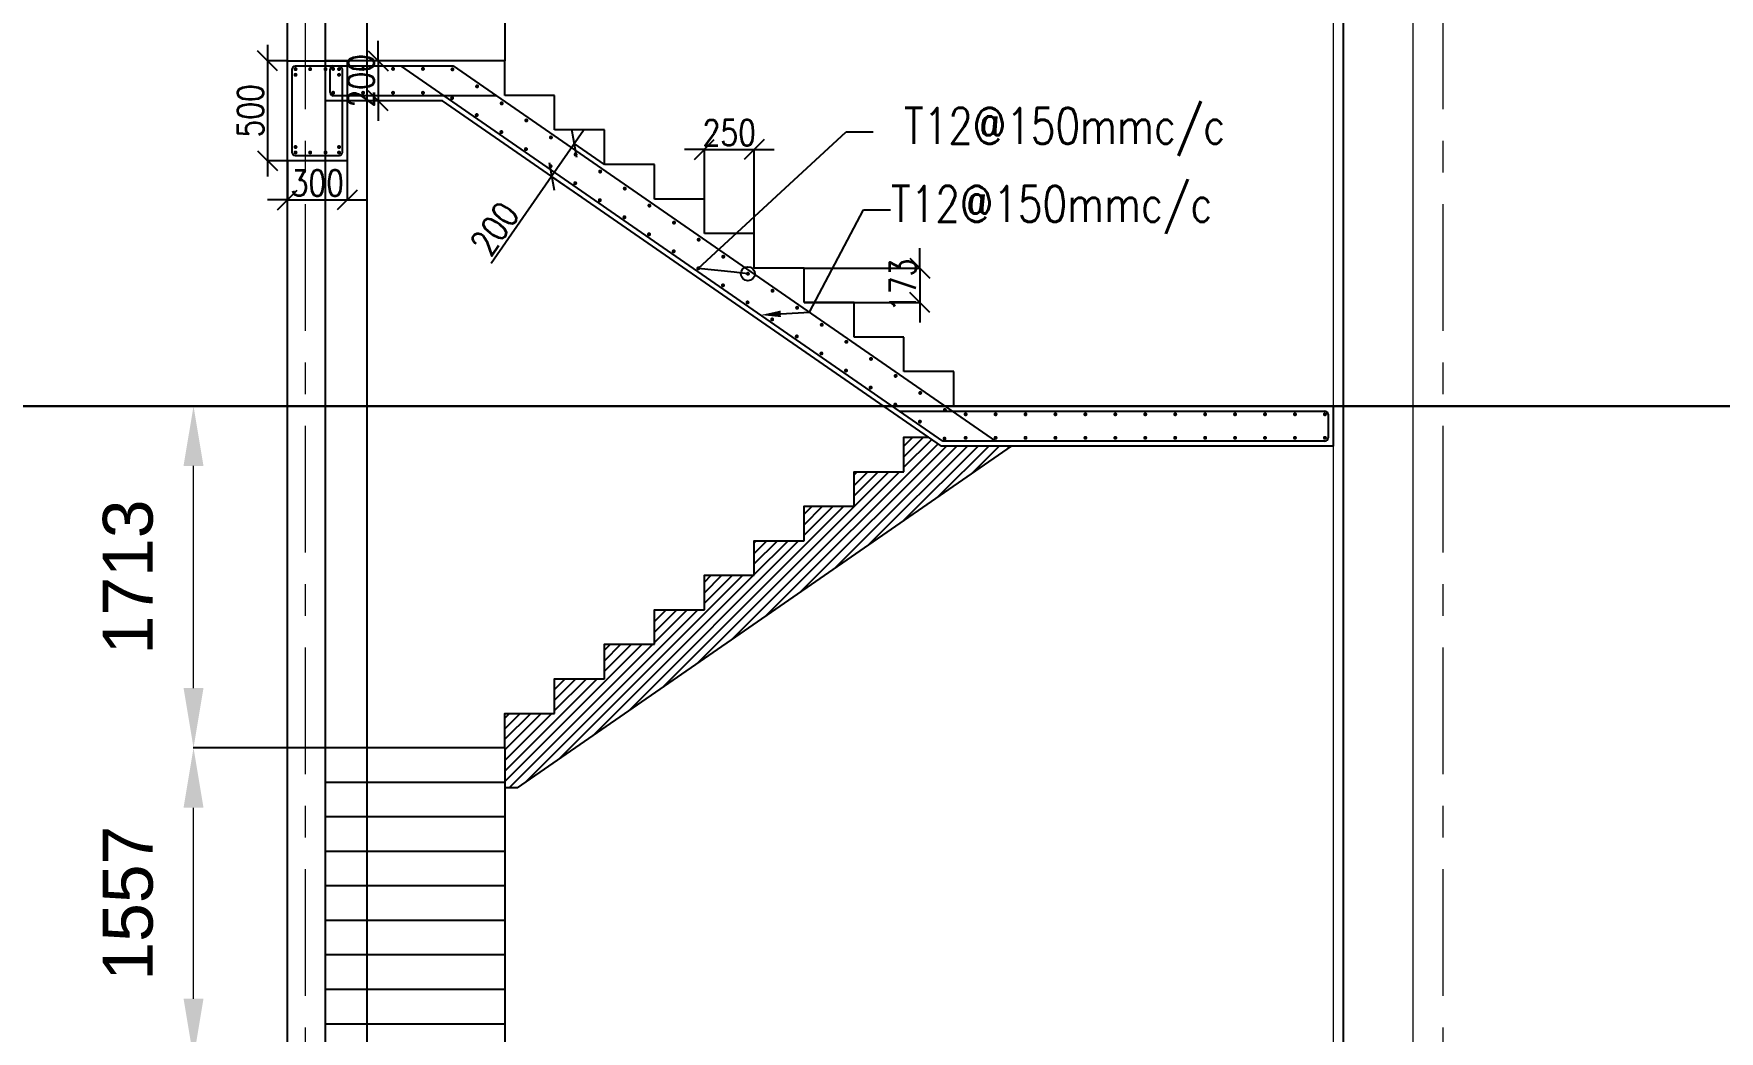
# Model space of a CAD drawing. Header units: millimetres. Extents: x 302989 to 1813244, y -656858 to -28185.
# Drawn here: x 1555566 to 1564011, y -623618 to -618618 of the extents above; entities that cross this region are included whole.
import ezdxf
from ezdxf import colors
from ezdxf.entities.mleader import LeaderData, LeaderLine
from ezdxf.math import Vec2, Vec3

# ---------------------------------------------------------------- set-up
doc = ezdxf.new("R2010")
doc.units = ezdxf.units.MM
doc.header["$MEASUREMENT"] = 0
doc.header["$PDMODE"] = 34
doc.linetypes.add('Grid Line', pattern=[22.225, 12.7, -3.175, 3.175, -3.175])
for name, color, linetype, lineweight in [('A-FLOR-LEVL', 51, 'Continuous', 9), ('LOAD AREA', 6, 'Continuous', 30), ('S-COLS', 5, 'Continuous', 9), ('S-GRID', 1, 'Continuous', 9)]:
    doc.layers.add(name, color=color, linetype=linetype, lineweight=lineweight)
for name, color, linetype in [('C.S LAYER Y', 131, 'Continuous'), ('CUTTED-BAR', 2, 'Continuous'), ('limits', 7, 'Continuous')]:
    doc.layers.add(name, color=color, linetype=linetype)
doc.styles.add('DIM', font='ROMANS.SHX', dxfattribs={"width": 0.8})
doc.styles.get("Standard").update_dxf_attribs({"font": 'arial.ttf'})
doc.dimstyles.new('D250-1-100-BF', dxfattribs={"dimscale": 1000, "dimtxt": 0.25, "dimasz": 0.1, "dimexe": 0.1, "dimexo": 0.1, "dimgap": 0.02, "dimtad": 1, "dimdec": 0, "dimzin": 13, "dimdsep": 46, "dimtxsty": 'DIM', "dimblk1": 'OBLIQUE', "dimblk2": 'OBLIQUE', "dimsah": 1, "dimcen": 0, "dimdle": 0.08, "dimclrd": 8, "dimclre": 9, "dimclrt": 4, "dimadec": 0, "dimazin": 0, "dimtp": 1, "dimtm": 1, "dimtfac": 1000, "dimtdec": 0, "dimtix": 1, "dimtmove": 0, "dimatfit": 3, "dimldrblk": 'OBLIQUE', "dimfxl": 1, "dimtolj": 1, "dimtzin": 13, "dimarcsym": 0})
doc.dimstyles.new('ISO-25', dxfattribs={"dimtxt": 550, "dimasz": 600, "dimexe": 1.25, "dimexo": 0.625, "dimtad": 1, "dimdec": 0, "dimdsep": 46, "dimtxsty": 'Standard', "dimcen": 2.5, "dimadec": 0, "dimazin": 0, "dimtfac": 1, "dimtdec": 0, "dimtmove": 0, "dimatfit": 3, "dimfxl": 1, "dimarcsym": 0})

# ---------------------------------------------------------------- blocks, each defined once
blk = doc.blocks.new('*D1898')
at = {"color": 0, "linetype": 'Continuous', "lineweight": -2, "transparency": 16777216}
for p, q in [((1557025.4, -622197.7), (1556365.3, -622197.7)), ((1557025.4, -623754.7), (1556365.3, -623754.7))]:
    blk.add_line(p, q, dxfattribs=at)
at = {"color": 0, "linetype": 'Continuous', "lineweight": 15, "transparency": 16777216}
blk.add_line((1556366.6, -623454.7), (1556366.6, -622497.7), dxfattribs=at)
at = {"color": 0, "linetype": 'Continuous', "lineweight": -2, "transparency": 16777216}
for points in [[(1556316.6, -622497.7), (1556416.6, -622497.7), (1556366.6, -622197.7)], [(1556316.6, -623454.7), (1556416.6, -623454.7), (1556366.6, -623754.7)]]:
    blk.add_solid(points, dxfattribs=at)
at = {"layer": 'Defpoints', "color": 0, "linetype": 'Continuous', "lineweight": -2, "transparency": 16777216}
for p in [(1556366.6, -622197.7), (1557026, -622197.7), (1557026, -623754.7)]:
    blk.add_point(p, dxfattribs=at)
at = {"color": 0, "linetype": 'Continuous', "transparency": 16777216, "insert": (1556038.9, -622976.2), "char_height": 250, "attachment_point": 5, "rotation": 90}
blk.add_mtext('1557', dxfattribs=at)
blk = doc.blocks.new('*D1899')
at = {"color": 0, "linetype": 'Continuous', "lineweight": -2, "transparency": 16777216}
for p, q in [((1556825.4, -620484.7), (1556365.3, -620484.7)), ((1557025.4, -622197.7), (1556365.3, -622197.7))]:
    blk.add_line(p, q, dxfattribs=at)
at = {"color": 0, "linetype": 'Continuous', "lineweight": 15, "transparency": 16777216}
blk.add_line((1556366.6, -621897.7), (1556366.6, -620784.7), dxfattribs=at)
at = {"color": 0, "linetype": 'Continuous', "lineweight": -2, "transparency": 16777216}
for points in [[(1556316.6, -620784.7), (1556416.6, -620784.7), (1556366.6, -620484.7)], [(1556316.6, -621897.7), (1556416.6, -621897.7), (1556366.6, -622197.7)]]:
    blk.add_solid(points, dxfattribs=at)
at = {"layer": 'Defpoints', "color": 0, "linetype": 'Continuous', "lineweight": -2, "transparency": 16777216}
for p in [(1556366.6, -620484.7), (1556826, -620484.7), (1557026, -622197.7)]:
    blk.add_point(p, dxfattribs=at)
at = {"color": 0, "linetype": 'Continuous', "transparency": 16777216, "insert": (1556038.9, -621341.2), "char_height": 250, "attachment_point": 5, "rotation": 90}
blk.add_mtext('1713', dxfattribs=at)
blk = doc.blocks.new('_OBLIQUE')
at = {"color": 0, "linetype": 'ByBlock'}
blk.add_line((-0.5, -0.5), (0.5, 0.5), dxfattribs=at)
blk = doc.blocks.new('*D1908')
at = {"layer": 'CUTTED-BAR', "color": 8, "lineweight": -2, "ltscale": 2000, "transparency": 16777216}
for p, q in [((1560006, -619792.7), (1560006, -619692.7)), ((1560006, -619792.7), (1560006, -619965.7)), ((1560006, -619965.7), (1560006, -620065.7))]:
    blk.add_line(p, q, dxfattribs=at)
at = {"layer": 'CUTTED-BAR', "color": 9, "lineweight": -2, "ltscale": 2000, "transparency": 16777216}
for p, q in [((1559426, -619792.7), (1560006, -619792.7)), ((1559426, -619965.7), (1560006, -619965.7))]:
    blk.add_line(p, q, dxfattribs=at)
at = {"layer": 'Defpoints', "color": 0, "lineweight": -2, "ltscale": 2000, "transparency": 16777216}
for p in [(1559426, -619792.7), (1559426, -619965.7), (1560006, -619965.7)]:
    blk.add_point(p, dxfattribs=at)
at = {"layer": 'CUTTED-BAR', "color": 8, "lineweight": -2, "ltscale": 2000, "transparency": 16777216, "xscale": 100, "yscale": 100, "zscale": 100}
for p, rotation in [((1560006, -619792.7), 270), ((1560006, -619965.7), 90)]:
    blk.add_blockref('_OBLIQUE', p, dxfattribs=dict(at, rotation=rotation))
at = {"layer": 'CUTTED-BAR', "color": 4, "lineweight": -2, "ltscale": 2000, "transparency": 16777216, "insert": (1559921, -619879.2), "char_height": 130, "attachment_point": 5, "rotation": 90, "style": 'DIM'}
blk.add_mtext('\\A1;173', dxfattribs=at)
blk = doc.blocks.new('*D1909')
at = {"layer": 'CUTTED-BAR', "color": 8, "lineweight": -2, "ltscale": 2000, "transparency": 16777216}
for p, q in [((1558926, -619199.3), (1558826, -619199.3)), ((1558926, -619199.3), (1559176, -619199.3)), ((1559176, -619199.3), (1559276, -619199.3))]:
    blk.add_line(p, q, dxfattribs=at)
at = {"layer": 'CUTTED-BAR', "color": 9, "lineweight": -2, "ltscale": 2000, "transparency": 16777216}
for p, q in [((1558926, -619619.7), (1558926, -619199.3)), ((1559176, -619619.7), (1559176, -619199.3))]:
    blk.add_line(p, q, dxfattribs=at)
at = {"layer": 'Defpoints', "color": 0, "lineweight": -2, "ltscale": 2000, "transparency": 16777216}
for p in [(1559176, -619199.3), (1558926, -619619.7), (1559176, -619619.7)]:
    blk.add_point(p, dxfattribs=at)
at = {"layer": 'CUTTED-BAR', "color": 8, "lineweight": -2, "ltscale": 2000, "transparency": 16777216, "xscale": 100, "yscale": 100, "zscale": 100}
blk.add_blockref('_OBLIQUE', (1558926, -619199.3), dxfattribs=at)
at = {"layer": 'CUTTED-BAR', "color": 8, "lineweight": -2, "ltscale": 2000, "transparency": 16777216, "xscale": 100, "yscale": 100, "zscale": 100, "rotation": 180}
blk.add_blockref('_OBLIQUE', (1559176, -619199.3), dxfattribs=at)
at = {"layer": 'CUTTED-BAR', "color": 4, "lineweight": -2, "ltscale": 2000, "transparency": 16777216, "insert": (1559051, -619114.3), "char_height": 130, "attachment_point": 5, "style": 'DIM'}
blk.add_mtext('\\A1;250', dxfattribs=at)
blk = doc.blocks.new('*U1900')
at = {"layer": 'CUTTED-BAR', "const_width": 10}
blk.add_lwpolyline([(-2.8, -4.1, 1), (2.8, 4.1, 1)], format="xyb", close=True, dxfattribs=at)
blk = doc.blocks.new('*U1901')
at = {"layer": 'CUTTED-BAR', "color": 0, "linetype": 'ByBlock', "lineweight": -2, "transparency": 16777216}
for p in [(0, 0), (150, 0), (300, 0), (450, 0), (600, 0), (750, 0), (900, 0), (1050, 0), (1200, 0), (1350, 0), (1500, 0), (1650, 0), (1800, 0)]:
    blk.add_blockref('*U1900', p, dxfattribs=at)
blk = doc.blocks.new('*U1902')
at = {"layer": 'CUTTED-BAR', "const_width": 10}
blk.add_lwpolyline([(-2.8, -4.1, 1), (2.8, 4.1, 1)], format="xyb", close=True, dxfattribs=at)
blk = doc.blocks.new('*U1903')
at = {"layer": 'CUTTED-BAR', "color": 0, "linetype": 'ByBlock', "lineweight": -2, "transparency": 16777216}
for p in [(0, 0), (150, 0), (300, 0), (450, 0), (600, 0), (750, 0), (900, 0), (1050, 0), (1200, 0), (1350, 0), (1500, 0), (1650, 0), (1800, 0)]:
    blk.add_blockref('*U1902', p, dxfattribs=at)
blk = doc.blocks.new('*U1904')
at = {"layer": 'CUTTED-BAR', "const_width": 10}
blk.add_lwpolyline([(2.8, -4.1, -1), (-2.8, 4.1, -1)], format="xyb", close=True, dxfattribs=at)
blk = doc.blocks.new('*U1905')
at = {"layer": 'A-FLOR-LEVL', "color": 0, "linetype": 'ByBlock', "lineweight": -2, "transparency": 16777216}
for p in [(0, 0), (150, 0), (300, 0), (450, 0)]:
    blk.add_blockref('*U1904', p, dxfattribs=at)
blk = doc.blocks.new('*U1906')
at = {"layer": 'CUTTED-BAR', "const_width": 10}
blk.add_lwpolyline([(2.8, -4.1, -1), (-2.8, 4.1, -1)], format="xyb", close=True, dxfattribs=at)
blk = doc.blocks.new('*U1907')
at = {"layer": 'A-FLOR-LEVL', "color": 0, "linetype": 'ByBlock', "lineweight": -2, "transparency": 16777216}
for p in [(0, 0), (150, 0), (300, 0), (450, 0)]:
    blk.add_blockref('*U1906', p, dxfattribs=at)
blk = doc.blocks.new('*D1910')
at = {"layer": 'CUTTED-BAR', "color": 8, "lineweight": -2, "ltscale": 2000, "transparency": 16777216}
for p, q in [((1557291.4, -618754.7), (1557291.4, -618654.7)), ((1557291.4, -618754.7), (1557291.4, -618954.7)), ((1557291.4, -618954.7), (1557291.4, -619054.7))]:
    blk.add_line(p, q, dxfattribs=at)
at = {"layer": 'CUTTED-BAR', "color": 9, "lineweight": -2, "ltscale": 2000, "transparency": 16777216}
for p, q in [((1557303.5, -618754.7), (1557291.4, -618754.7)), ((1557303.5, -618954.7), (1557291.4, -618954.7))]:
    blk.add_line(p, q, dxfattribs=at)
at = {"layer": 'Defpoints', "color": 0, "lineweight": -2, "ltscale": 2000, "transparency": 16777216}
for p in [(1557303.5, -618754.7), (1557291.4, -618954.7), (1557303.5, -618954.7)]:
    blk.add_point(p, dxfattribs=at)
at = {"layer": 'CUTTED-BAR', "color": 8, "lineweight": -2, "ltscale": 2000, "transparency": 16777216, "xscale": 100, "yscale": 100, "zscale": 100}
for p, rotation in [((1557291.4, -618754.7), 270), ((1557291.4, -618954.7), 90)]:
    blk.add_blockref('_OBLIQUE', p, dxfattribs=dict(at, rotation=rotation))
at = {"layer": 'CUTTED-BAR', "color": 4, "lineweight": -2, "ltscale": 2000, "transparency": 16777216, "insert": (1557206.4, -618854.7), "char_height": 130, "attachment_point": 5, "rotation": 90, "style": 'DIM'}
blk.add_mtext('\\A1;200', dxfattribs=at)
blk = doc.blocks.new('*D1911')
at = {"layer": 'CUTTED-BAR', "color": 8, "lineweight": -2, "ltscale": 2000, "transparency": 16777216}
for p, q in [((1558319.8, -619103), (1558160.5, -619333.2)), ((1558160.5, -619333.2), (1557858.4, -619769.7))]:
    blk.add_line(p, q, dxfattribs=at)
at = {"layer": 'CUTTED-BAR', "color": 9, "lineweight": -2, "ltscale": 2000, "transparency": 16777216}
for p, q in [((1558426, -619273.7), (1558274.3, -619168.7)), ((1558312.2, -619438.2), (1558160.5, -619333.2))]:
    blk.add_line(p, q, dxfattribs=at)
at = {"layer": 'Defpoints', "color": 0, "lineweight": -2, "ltscale": 2000, "transparency": 16777216}
for p in [(1558426, -619273.7), (1558160.5, -619333.2), (1558312.2, -619438.2)]:
    blk.add_point(p, dxfattribs=at)
at = {"layer": 'CUTTED-BAR', "color": 8, "lineweight": -2, "ltscale": 2000, "transparency": 16777216, "xscale": 100, "yscale": 100, "zscale": 100}
for p, rotation in [((1558274.3, -619168.7), 55.31676570710016), ((1558160.5, -619333.2), 235.3167657071002)]:
    blk.add_blockref('_OBLIQUE', p, dxfattribs=dict(at, rotation=rotation))
at = {"layer": 'CUTTED-BAR', "color": 4, "lineweight": -2, "ltscale": 2000, "transparency": 16777216, "insert": (1557876, -619595), "char_height": 130, "attachment_point": 5, "rotation": 55.31677, "style": 'DIM'}
blk.add_mtext('\\A1;200', dxfattribs=at)
blk = doc.blocks.new('_Origin')
at = {"color": 0, "linetype": 'ByBlock', "lineweight": -2}
blk.add_line((0, 0), (-1, 0), dxfattribs=at)
blk.add_circle((0, 0), 0.5, dxfattribs=at)
blk = doc.blocks.new('*D2058')
at = {"layer": 'CUTTED-BAR', "color": 9, "lineweight": -2, "ltscale": 2000, "transparency": 16777216}
for p, q in [((1556936.7, -624254.7), (1556936.7, -624451.7)), ((1557236.7, -624254.7), (1557236.7, -624451.7))]:
    blk.add_line(p, q, dxfattribs=at)
at = {"layer": 'CUTTED-BAR', "color": 8, "lineweight": -2, "ltscale": 2000, "transparency": 16777216}
for p, q in [((1556936.7, -624451.7), (1556836.7, -624451.7)), ((1556936.7, -624451.7), (1557236.7, -624451.7)), ((1557236.7, -624451.7), (1557336.7, -624451.7))]:
    blk.add_line(p, q, dxfattribs=at)
at = {"layer": 'Defpoints', "color": 0, "lineweight": -2, "ltscale": 2000, "transparency": 16777216}
for p in [(1556936.7, -624254.7), (1557236.7, -624254.7), (1557236.7, -624451.7)]:
    blk.add_point(p, dxfattribs=at)
at = {"layer": 'CUTTED-BAR', "color": 8, "lineweight": -2, "ltscale": 2000, "transparency": 16777216, "xscale": 100, "yscale": 100, "zscale": 100}
blk.add_blockref('_OBLIQUE', (1556936.7, -624451.7), dxfattribs=at)
at = {"layer": 'CUTTED-BAR', "color": 8, "lineweight": -2, "ltscale": 2000, "transparency": 16777216, "xscale": 100, "yscale": 100, "zscale": 100, "rotation": 180}
blk.add_blockref('_OBLIQUE', (1557236.7, -624451.7), dxfattribs=at)
at = {"layer": 'CUTTED-BAR', "color": 4, "lineweight": -2, "ltscale": 2000, "transparency": 16777216, "insert": (1557086.7, -624366.7), "char_height": 130, "attachment_point": 5, "style": 'DIM'}
blk.add_mtext('\\A1;300', dxfattribs=at)
blk = doc.blocks.new('*D2062')
at = {"layer": 'CUTTED-BAR', "color": 8, "lineweight": -2, "ltscale": 2000, "transparency": 16777216}
blk.add_line((1556836.7, -623674.7), (1556836.7, -624334.7), dxfattribs=at)
at = {"layer": 'CUTTED-BAR', "color": 9, "lineweight": -2, "ltscale": 2000, "transparency": 16777216}
for p, q in [((1556936.7, -623754.7), (1556836.7, -623754.7)), ((1556936.7, -624254.7), (1556836.7, -624254.7))]:
    blk.add_line(p, q, dxfattribs=at)
at = {"layer": 'Defpoints', "color": 0, "lineweight": -2, "ltscale": 2000, "transparency": 16777216}
for p in [(1556936.7, -623754.7), (1556836.7, -624254.7), (1556936.7, -624254.7)]:
    blk.add_point(p, dxfattribs=at)
at = {"layer": 'CUTTED-BAR', "color": 8, "lineweight": -2, "ltscale": 2000, "transparency": 16777216, "xscale": 100, "yscale": 100, "zscale": 100}
for p, rotation in [((1556836.7, -623754.7), 90), ((1556836.7, -624254.7), 270)]:
    blk.add_blockref('_OBLIQUE', p, dxfattribs=dict(at, rotation=rotation))
at = {"layer": 'CUTTED-BAR', "color": 4, "lineweight": -2, "ltscale": 2000, "transparency": 16777216, "insert": (1556751.7, -624004.7), "char_height": 130, "attachment_point": 5, "rotation": 90, "style": 'DIM'}
blk.add_mtext('\\A1;500', dxfattribs=at)
blk = doc.blocks.new('hjtr')
at = {"layer": 'C.S LAYER Y', "color": 6, "lineweight": 25, "ltscale": 2000}
blk.add_lwpolyline([(1557211.7, -623795.7), (1557211.7, -624213.7, -0.414214), (1557195.7, -624229.7), (1556977.7, -624229.7, -0.414214), (1556961.7, -624213.7), (1556961.7, -623795.7, -0.414214), (1556977.7, -623779.7), (1557195.7, -623779.7, -0.414214)], format="xyb", close=True, dxfattribs=at)
at = {"layer": 'CUTTED-BAR', "color": 3, "lineweight": -2, "ltscale": 2000}
blk.add_lwpolyline([(1557236.7, -623754.7), (1557236.7, -624254.7), (1556936.7, -624254.7), (1556936.7, -623754.7)], close=True, dxfattribs=at)
at = {"layer": 'CUTTED-BAR', "const_width": 10}
for points in [[(1556980.5, -623799.9, -1), (1556974.9, -623791.6, -1)], [(1556980.5, -623828.4, -1), (1556974.9, -623820.2, -1)], [(1557053.7, -623791.6, 1), (1557048.2, -623799.9, 1)], [(1557130.7, -623791.6, 1), (1557125.1, -623799.9, 1)], [(1557198.5, -623799.9, -1), (1557192.9, -623791.6, -1)], [(1557198.5, -623828.4, -1), (1557192.9, -623820.2, -1)], [(1556980.5, -624190.3, -1), (1556974.9, -624182, -1)], [(1557198.5, -624190.3, -1), (1557192.9, -624182, -1)], [(1556980.5, -624217.9, -1), (1556974.9, -624209.6, -1)], [(1557053.7, -624217.9, -1), (1557048.2, -624209.6, -1)], [(1557130.7, -624217.9, -1), (1557125.1, -624209.6, -1)], [(1557198.5, -624217.9, -1), (1557192.9, -624209.6, -1)]]:
    blk.add_lwpolyline(points, format="xyb", close=True, dxfattribs=at)
at = {"layer": 'CUTTED-BAR', "lineweight": -2, "ltscale": 2000}
dim = blk.add_linear_dim(base=(1556836.7, -624254.7), p1=(1556936.7, -623754.7), p2=(1556936.7, -624254.7), angle=90, dimstyle='D250-1-100-BF', override={"dimtxt": 0.13, "dimexe": 0, "dimexo": 0, "dimfxl": 3, "dimfxlon": 1}, dxfattribs=at)
dim.commit()
dim.dimension.update_dxf_attribs({"geometry": '*D2062', "text_midpoint": (1556751.7, -624004.7)})
dim = blk.add_linear_dim(base=(1557236.7, -624451.7), p1=(1556936.7, -624254.7), p2=(1557236.7, -624254.7), dimstyle='D250-1-100-BF', override={"dimtxt": 0.13, "dimexe": 0, "dimexo": 0, "dimfxl": 3, "dimfxlon": 1}, dxfattribs=at)
dim.commit()
dim.dimension.update_dxf_attribs({"geometry": '*D2058', "text_midpoint": (1557086.7, -624366.7)})

msp = doc.modelspace()

# ---------------------------------------------------------------- hatches: boundary and pattern name
at = {"layer": 'CUTTED-BAR', "lineweight": -2, "ltscale": 2000, "true_color": 0xf8991e}
h = msp.add_hatch(dxfattribs=at)
h.set_pattern_fill('ANSI31', color=30, scale=300)
h.paths.add_polyline_path([(1560463.9318, -620684.7463), (1560113.5933, -620684.7463), (1560050.0095, -620640.7463), (1559926.0458, -620640.7463), (1559926.0458, -620813.7463), (1559676.0458, -620813.7463), (1559676.0458, -620986.7463), (1559426.0458, -620986.7463), (1559426.0458, -621159.7463), (1559176.0458, -621159.7463), (1559176.0458, -621332.7463), (1558926.0458, -621332.7463), (1558926.0458, -621505.7463), (1558676.0458, -621505.7463), (1558676.0458, -621678.7463), (1558426.0458, -621678.7463), (1558426.0458, -621851.7463), (1558176.0458, -621851.7463), (1558176.0458, -622024.7463), (1557926.0458, -622024.7463), (1557926.0458, -622197.7463), (1557926.0458, -622397.7463), (1557988.4982, -622397.7463)])

# ---------------------------------------------------------------- linework, layer by layer
at = {"layer": 'A-FLOR-LEVL', "color": 2, "lineweight": -2, "ltscale": 2000}
for p, q in [((1557026.0406, -593984.7463), (1557026.0404, -627292.0526)), ((1562126.0404, -593984.7463), (1562126.0404, -627292.0526))]:
    msp.add_line(p, q, dxfattribs=at)
at = {"layer": 'C.S LAYER Y', "color": 6, "lineweight": 25, "ltscale": 2000}
for p, q in [((1557051.0404, -618913.7463), (1557051.0404, -618795.7463)), ((1557067.0404, -618779.7463), (1557668.2392, -618779.7463)), ((1560121.3998, -620659.7463), (1557404.6368, -618779.7463)), ((1557668.2392, -618779.7463), (1560385.0022, -620659.7463)), ((1557885.0022, -618929.7463), (1557067.0404, -618929.7463)), ((1559904.6368, -620509.7463), (1562035.0404, -620509.7463)), ((1562051.0404, -620525.7463), (1562051.0404, -620643.7463)), ((1562035.0404, -620659.7463), (1560121.3998, -620659.7463))]:
    msp.add_line(p, q, dxfattribs=at)
for centre, start, end in [((1557067.0404, -618795.7463), 89.99999975, 179.99999975), ((1557067.0404, -618913.7463), 179.99999975, 269.99999975), ((1562035.0404, -620525.7463), 0, 90), ((1562035.0404, -620643.7463), 270, 0)]:
    msp.add_arc(centre, 16, start, end, dxfattribs=at)
at = {"layer": 'CUTTED-BAR', "color": 5, "lineweight": -2, "ltscale": 2000}
for p, q in [((1556836.7105, -627292.0526), (1556836.7105, -593984.7463)), ((1557236.7105, -627292.0526), (1557236.7105, -593984.7463))]:
    msp.add_line(p, q, dxfattribs=at)
at = {"layer": 'CUTTED-BAR', "color": 3, "lineweight": -2, "ltscale": 2000}
for p, q in [((1557926.0458, -617197.7463), (1557926.0458, -618754.7463)), ((1557026.0404, -618754.7463), (1557026.0404, -618954.7463)), ((1560176.0458, -620484.7463), (1562076.0404, -620484.7463)), ((1562076.0404, -620484.7463), (1562076.0404, -620684.7463)), ((1557926.0458, -622197.7463), (1557926.0458, -623754.7463))]:
    msp.add_line(p, q, dxfattribs=at)
for points in [[(1557926.0457, -618754.7463), (1557026.0404, -618754.7463)], [(1557926.0457, -618927.7463), (1557926.0457, -618754.7463)], [(1558176.0457, -618927.7463), (1557926.0457, -618927.7463)], [(1558176.0457, -619100.7463), (1558176.0457, -618927.7463)], [(1562076.0404, -620684.7463), (1560113.5933, -620684.7463), (1557613.5933, -618954.7463), (1557026.0404, -618954.7463)], [(1558426.0457, -619100.7463), (1558176.0457, -619100.7463)], [(1558426.0457, -619273.7463), (1558426.0457, -619100.7463)], [(1558676.0457, -619273.7463), (1558426.0457, -619273.7463)], [(1558676.0457, -619446.7463), (1558676.0457, -619273.7463)], [(1558926.0457, -619446.7463), (1558676.0457, -619446.7463)], [(1558926.0457, -619619.7463), (1558926.0457, -619446.7463)], [(1559176.0457, -619619.7463), (1558926.0457, -619619.7463)], [(1559176.0457, -619792.7463), (1559176.0457, -619619.7463)], [(1559426.0457, -619792.7463), (1559176.0457, -619792.7463)], [(1559426.0457, -619965.7463), (1559426.0457, -619792.7463)], [(1559676.0457, -619965.7463), (1559426.0457, -619965.7463)], [(1559676.0457, -620138.7463), (1559676.0457, -619965.7463)], [(1559926.0457, -620138.7463), (1559676.0457, -620138.7463)], [(1559926.0457, -620311.7463), (1559926.0457, -620138.7463)], [(1560176.0457, -620311.7463), (1559926.0457, -620311.7463)], [(1560176.0457, -620484.7463), (1560176.0457, -620311.7463)], [(1560176.0457, -620484.7463), (1562076.0404, -620484.7463)], [(1560463.9318, -620684.7463), (1557988.4982, -622397.7463), (1557925.6311, -622397.7463)], [(1559926.0458, -620813.7463), (1559926.0458, -620640.7463), (1560050.0095, -620640.7463)], [(1559676.0458, -620986.7463), (1559676.0458, -620813.7463), (1559926.0458, -620813.7463)], [(1559426.0458, -621159.7463), (1559426.0458, -620986.7463), (1559676.0458, -620986.7463)], [(1559176.0458, -621332.7463), (1559176.0458, -621159.7463), (1559426.0458, -621159.7463)], [(1558926.0458, -621505.7463), (1558926.0458, -621332.7463), (1559176.0458, -621332.7463)], [(1558676.0458, -621678.7463), (1558676.0458, -621505.7463), (1558926.0458, -621505.7463)], [(1558426.0458, -621851.7463), (1558426.0458, -621678.7463), (1558676.0458, -621678.7463)], [(1558176.0458, -622024.7463), (1558176.0458, -621851.7463), (1558426.0458, -621851.7463)], [(1557926.0458, -622197.7463), (1557926.0458, -622024.7463), (1558176.0458, -622024.7463)], [(1557926.0458, -622197.7463), (1557026.0404, -622197.7463)], [(1557926.0458, -622370.7463), (1557026.0404, -622370.7463)], [(1557926.0458, -622543.7463), (1557026.0404, -622543.7463)], [(1557926.0457, -622716.7463), (1557026.0404, -622716.7463)], [(1557926.0457, -622889.7463), (1557026.0404, -622889.7463)], [(1557926.0457, -623062.7463), (1557026.0404, -623062.7463)], [(1557926.0457, -623235.7463), (1557026.0404, -623235.7463)], [(1557926.0457, -623408.7463), (1557026.0404, -623408.7463)], [(1557926.0457, -623581.7463), (1557026.0404, -623581.7463)]]:
    msp.add_lwpolyline(points, dxfattribs=at)
at = {"layer": 'CUTTED-BAR', "const_width": 10}
for points in [[(1557666.8129, -618801.1063, -1), (1557661.2317, -618792.8087, -1)], [(1557665.0623, -618944.8383, -1), (1557659.4811, -618936.5407, -1)], [(1557790.1595, -618886.4621, -1), (1557784.5782, -618878.1645, -1)], [(1557788.4089, -619030.1941, -1), (1557782.8276, -619021.8965, -1)], [(1557913.5061, -618971.8179, -1), (1557907.9248, -618963.5204, -1)], [(1557911.7555, -619115.55, -1), (1557906.1742, -619107.2524, -1)], [(1558036.8527, -619057.1738, -1), (1558031.2714, -619048.8762, -1)], [(1558035.1021, -619200.9058, -1), (1558029.5208, -619192.6082, -1)], [(1558160.1993, -619142.5296, -1), (1558154.618, -619134.232, -1)], [(1558158.4487, -619286.2616, -1), (1558152.8674, -619277.9641, -1)], [(1558283.5458, -619227.8854, -1), (1558277.9646, -619219.5879, -1)], [(1558281.7952, -619371.6175, -1), (1558276.214, -619363.3199, -1)], [(1558406.8924, -619313.2413, -1), (1558401.3112, -619304.9437, -1)], [(1558405.1418, -619456.9733, -1), (1558399.5606, -619448.6757, -1)], [(1558530.239, -619398.5971, -1), (1558524.6578, -619390.2996, -1)], [(1558528.4884, -619542.3291, -1), (1558522.9072, -619534.0316, -1)], [(1558653.5856, -619483.953, -1), (1558648.0044, -619475.6554, -1)], [(1558651.835, -619627.685, -1), (1558646.2538, -619619.3874, -1)], [(1558776.9322, -619569.3088, -1), (1558771.3509, -619561.0112, -1)], [(1558775.1816, -619713.0408, -1), (1558769.6003, -619704.7433, -1)], [(1558900.2788, -619654.6646, -1), (1558894.6975, -619646.3671, -1)], [(1558898.5282, -619798.3967, -1), (1558892.9469, -619790.0991, -1)], [(1559023.6254, -619740.0205, -1), (1559018.0441, -619731.7229, -1)], [(1559021.8748, -619883.7525, -1), (1559016.2935, -619875.4549, -1)], [(1559146.972, -619825.3763, -1), (1559141.3907, -619817.0787, -1)], [(1559270.3185, -619910.7322, -1), (1559264.7373, -619902.4346, -1)], [(1559145.2214, -619969.1083, -1), (1559139.6401, -619960.8108, -1)], [(1559393.6651, -619996.088, -1), (1559388.0839, -619987.7904, -1)], [(1559268.5679, -620054.4642, -1), (1559262.9867, -620046.1666, -1)], [(1559517.0117, -620081.4438, -1), (1559511.4305, -620073.1463, -1)], [(1559391.9145, -620139.82, -1), (1559386.3333, -620131.5225, -1)], [(1559640.3583, -620166.7997, -1), (1559634.7771, -620158.5021, -1)], [(1559515.2611, -620225.1759, -1), (1559509.6799, -620216.8783, -1)], [(1559763.7049, -620252.1555, -1), (1559758.1237, -620243.8579, -1)], [(1559638.6077, -620310.5317, -1), (1559633.0265, -620302.2341, -1)], [(1559887.0515, -620337.5114, -1), (1559881.4702, -620329.2138, -1)], [(1559761.9543, -620395.8875, -1), (1559756.373, -620387.59, -1)], [(1560010.3981, -620422.8672, -1), (1560004.8168, -620414.5696, -1)], [(1559885.3009, -620481.2434, -1), (1559879.7196, -620472.9458, -1)], [(1560133.7447, -620508.223, -1), (1560128.1634, -620499.9255, -1)], [(1560008.6475, -620566.5992, -1), (1560003.0662, -620558.3016, -1)], [(1560131.9941, -620651.9551, -1), (1560126.4128, -620643.6575, -1)]]:
    msp.add_lwpolyline(points, format="xyb", close=True, dxfattribs=at)
at = {"layer": 'LOAD AREA', "color": 8, "linetype": 'Continuous'}
msp.add_line((1569764.8022, -620484.7463), (1550619.281, -620484.7463), dxfattribs=at)
at = {"layer": 'S-COLS'}
for p, q in [((1562076.0404, -593984.7463), (1562076.0404, -627292.0526)), ((1562476.0404, -593984.7463), (1562476.0404, -627292.0526))]:
    msp.add_line(p, q, dxfattribs=at)
at = {"layer": 'S-GRID', "linetype": 'Grid Line', "ltscale": 50}
for p, q in [((1556926.0396, -592802.2561), (1556926.0396, -627814.3945)), ((1562626.0396, -592802.2561), (1562626.0396, -627814.3945))]:
    msp.add_line(p, q, dxfattribs=at)

# ---------------------------------------------------------------- block references
at = {"layer": 'A-FLOR-LEVL', "color": 2, "lineweight": -2}
for name, p in [('*U1905', (1557066.2092, -618794.6393)), ('*U1907', (1557066.2092, -618914.378))]:
    msp.add_blockref(name, p, dxfattribs=at)
at = {"layer": 'CUTTED-BAR', "color": 5, "lineweight": -2}
msp.add_blockref('hjtr', (-100, 5000), dxfattribs=at)
at = {"layer": 'CUTTED-BAR', "lineweight": -2, "xscale": -1}
for name, p in [('*U1903', (1562035.1067, -620525.8604)), ('*U1901', (1562035.0404, -620643.7463))]:
    msp.add_blockref(name, p, dxfattribs=at)

# ---------------------------------------------------------------- dimensions: what is measured, and where the dimension line sits
at = {"color": 175, "linetype": 'Continuous', "true_color": 0x4554a5}
for base, p1, p2, picture, middle in [((1556366.5826, -620484.7463), (1557026.0404, -622197.7463), (1556826.0404, -620484.7463), '*D1899', (1556038.8541, -621341.2463)), ((1556366.5826, -622197.7463), (1557026.0404, -623754.7463), (1557026.0404, -622197.7463), '*D1898', (1556038.9394, -622976.2463))]:
    dim = msp.add_linear_dim(base=base, p1=p1, p2=p2, angle=89.99999975, dimstyle='ISO-25', override={"dimtxt": 250, "dimasz": 300, "dimgap": 200, "dimlwd": 15}, dxfattribs=at)
    dim.commit()
    dim.dimension.update_dxf_attribs({"geometry": picture, "text_midpoint": middle})
at = {"layer": 'CUTTED-BAR', "lineweight": -2, "ltscale": 2000}
for p1, p2, distance, picture, middle in [((1557303.4967, -618754.7463), (1557303.4967, -618954.7463), -12.0907, '*D1910', (1557206.406, -618854.7463)), ((1558926.0457, -619619.7463), (1559176.0457, -619619.7463), 420.4038, '*D1909', (1559051.0457, -619114.3425)), ((1559426.0457, -619792.7463), (1559426.0457, -619965.7463), 579.9093, '*D1908', (1559920.955, -619879.2463))]:
    dim = msp.add_aligned_dim(p1=p1, p2=p2, distance=distance, dimstyle='D250-1-100-BF', override={"dimtxt": 0.13, "dimexe": 0, "dimexo": 0, "dimfxl": 3, "dimfxlon": 1}, dxfattribs=at)
    dim.commit()
    dim.dimension.update_dxf_attribs({"geometry": picture, "text_midpoint": middle})
dim = msp.add_linear_dim(base=(1558160.5061, -619333.21), p1=(1558426.0457, -619273.7463), p2=(1558312.238, -619438.2084), angle=235.31676571, dimstyle='D250-1-100-BF', override={"dimtxt": 0.13, "dimexe": 0, "dimexo": 0, "dimfxl": 3, "dimfxlon": 1}, dxfattribs=at)
dim.commit()
dim.dimension.update_dxf_attribs({"geometry": '*D1911', "text_midpoint": (1557945.8971, -619643.3385), "dimtype": 161})

# ---------------------------------------------------------------- leaders
at = {"layer": 'limits', "color": 4, "linetype": 'Continuous', "lineweight": 13}
ml = msp.add_multileader_mtext('Standard', dxfattribs=at)
ml.set_content('T12@150mmc/c', color=4, style='DIM')
ml.set_leader_properties()
ml.set_arrow_properties(name='ORIGIN')
ml.build(insert=Vec2(0, 0))
ml.multileader.update_dxf_attribs({"dogleg_length": 136.4184, "arrow_head_size": 70})
ctx = ml.context
ctx.base_point, ctx.char_height, ctx.arrow_head_size, ctx.plane_origin = Vec3(1559772.3659, -619109.8847), 180, 70, Vec3(1563327.1884, -620530.3774)
ctx.text_align_type = 2
notes = []
notes.append((ctx, [(1, (1, 1, 0), (1559635.9474, -619109.8847), (1, 0), 136.4184, [(1, [(1559144.1813, -619821.2275), (1558895.7376, -619794.2479)], 0, [])])]))
ctx.mtext.insert, ctx.mtext.alignment, ctx.mtext.flow_direction = Vec3(1561536.6516, -618989.8847), 3, 5
ml = msp.add_multileader_mtext('Standard', dxfattribs=at)
ml.set_content('T12@150mmc/c', color=4, style='DIM')
ml.set_leader_properties()
ml.build(insert=Vec2(0, 0))
ml.multileader.update_dxf_attribs({"dogleg_length": 136.4184, "arrow_head_size": 100})
ctx = ml.context
ctx.base_point, ctx.char_height, ctx.arrow_head_size, ctx.plane_origin = Vec3(1559859.2072, -619501.4433), 180, 100, Vec3(1563514.3429, -619912.5648)
notes.append((ctx, [(1, (1, 1, 0), (1559722.7888, -619501.4433), (1, 0), 136.4184, [(1, [(1559208.7753, -620028.2101), (1559452.259, -620014.288)], 0, [])])]))
ctx.mtext.insert, ctx.mtext.flow_direction = Vec3(1559861.2072, -619381.4433), 5
for ctx, leaders in notes:
    for number, flags, end, landing, length, lines in leaders:
        leader = LeaderData()
        leader.index, (leader.has_last_leader_line, leader.has_dogleg_vector, leader.attachment_direction) = number, flags
        leader.last_leader_point, leader.dogleg_vector, leader.dogleg_length = Vec3(end), Vec3(landing), length
        for number, points, colour, breaks in lines:
            line = LeaderLine()
            line.index, line.vertices, line.color, line.breaks = number, Vec3.list(points), colors.encode_raw_color(colour), breaks
            leader.lines.append(line)
        ctx.leaders.append(leader)

doc.saveas('drawing.dxf')
